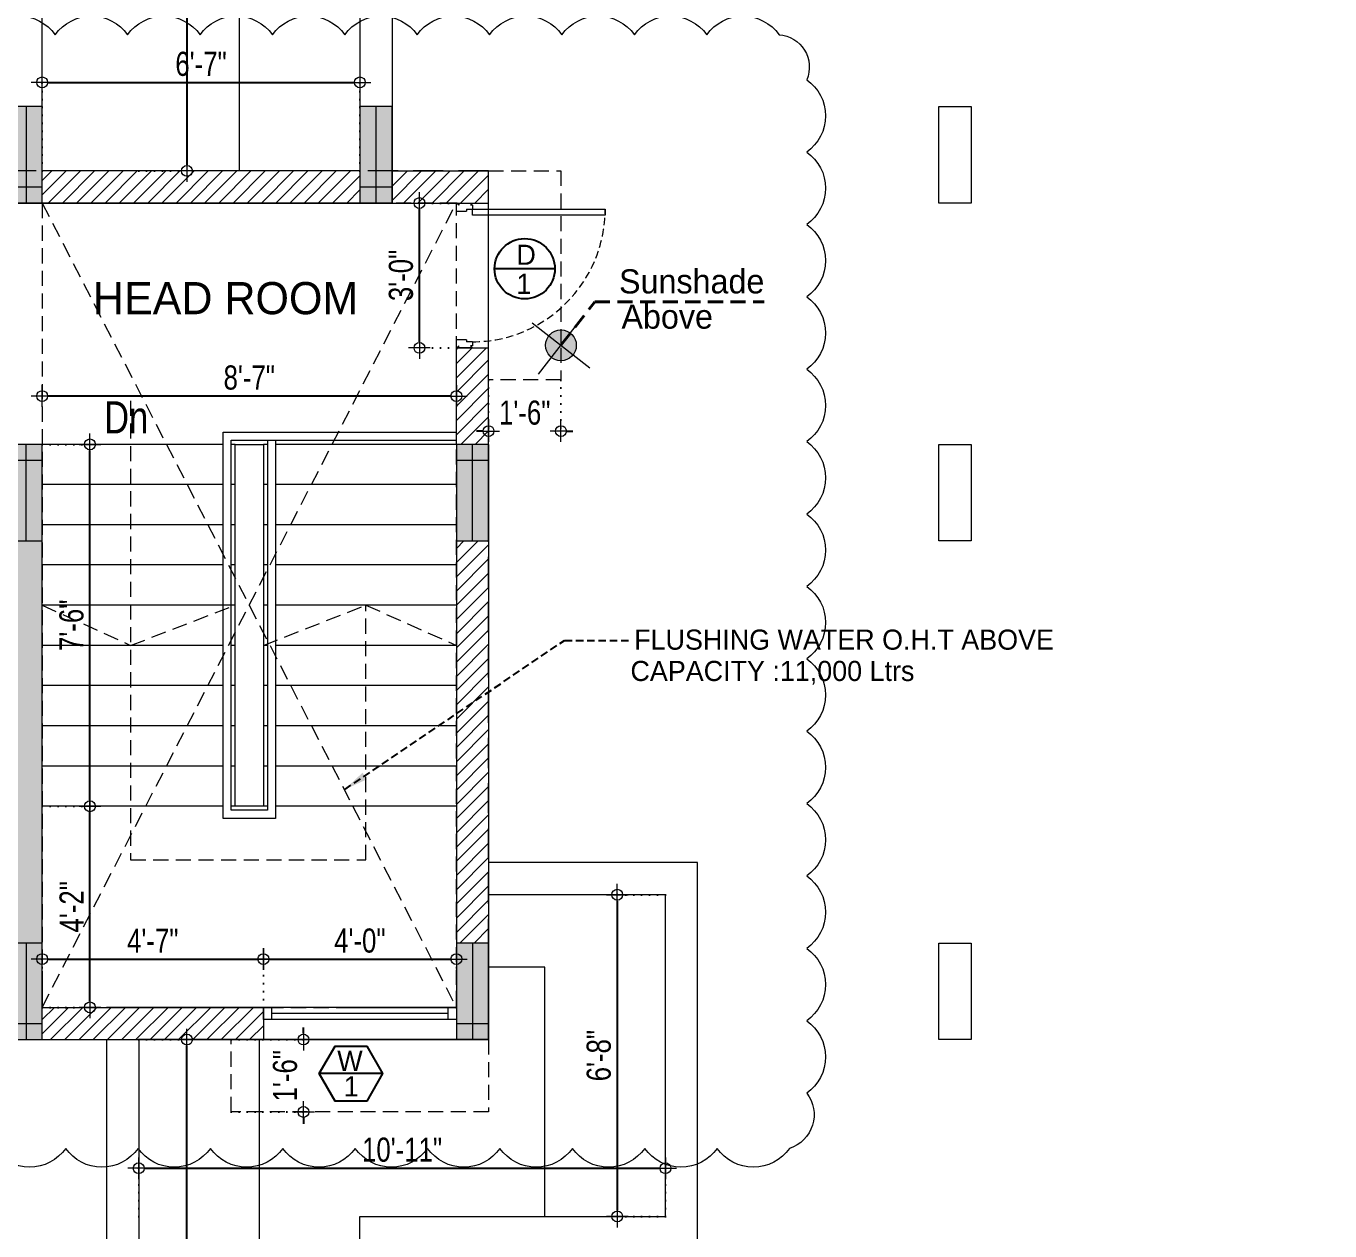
# Model space of a CAD drawing. Header units: inches. Extents: x 13 to 21264, y -72369 to -55.
# Drawn here: x 10050.5 to 10374.7, y -71945.2 to -71645.6 of the extents above; entities that cross this region are included whole.
import ezdxf

# ---------------------------------------------------------------- set-up
doc = ezdxf.new("R2010")
doc.units = ezdxf.units.IN
doc.header["$LTSCALE"] = 15
doc.header["$MEASUREMENT"] = 0
doc.header["$PDMODE"] = 34
for name, pattern in [('DASHED2', [0.375, 0.25, -0.125]), ('DOT2', [0.125, 0, -0.125]), ('HIDDEN', [0.375, 0.25, -0.125]), ('HIDDEN2', [0.1875, 0.125, -0.0625])]:
    doc.linetypes.add(name, pattern=pattern)
doc.layers.get('0').update_dxf_attribs({"linetype": 'CONTINUOUS', "lineweight": 13})
doc.layers.get('DEFPOINTS').update_dxf_attribs({"linetype": 'CONTINUOUS', "lineweight": 13})
for name, color, linetype in [('1', 8, 'CONTINUOUS'), ('2', 36, 'CONTINUOUS'), ('2P', 46, 'CONTINUOUS'), ('Railing', 233, 'CONTINUOUS')]:
    doc.layers.add(name, color=color, linetype=linetype)
for name, color, linetype, lineweight in [('1P', 252, 'CONTINUOUS', 13), ('A-Wall', 7, 'CONTINUOUS', 40), ('AR-COL-TYP', 2, 'CONTINUOUS', 13), ('AR-WALL', 7, 'CONTINUOUS', 13), ('COLUMN HATCH', 19, 'CONTINUOUS', 13), ('DOOR', 17, 'CONTINUOUS', 13), ('INNER DIM', 30, 'CONTINUOUS', 13), ('parapet wall', 4, 'CONTINUOUS', 13), ('RCC SLAB', 2, 'CONTINUOUS', 13), ('TEXT', 4, 'CONTINUOUS', 13), ('TYPICAL COL ELEVATION', 8, 'CONTINUOUS', 40), ('WIN', 152, 'CONTINUOUS', 13)]:
    doc.layers.add(name, color=color, linetype=linetype, lineweight=lineweight)
doc.layers.add('AR-WALL HATCH', color=7, linetype='CONTINUOUS', lineweight=9, true_color=0xfa0000)
doc.layers.add('REVISION - 2', color=7, linetype='CONTINUOUS', lineweight=13, true_color=0x1a6600)
doc.layers.add('BOXTEXT', color=232, linetype='CONTINUOUS', true_color=0xbd005e)
doc.styles.add('My Style', font='', dxfattribs={"width": 0.8})
doc.styles.add('RD', font='', dxfattribs={"width": 0.8})
doc.styles.add('rob', font='')
doc.styles.add('RS', font='', dxfattribs={"width": 0.8})
doc.styles.get('My Style').set_extended_font_data('Century Gothic')
doc.styles.get('RD').set_extended_font_data('Century Gothic')
doc.styles.get('rob').set_extended_font_data('Century Gothic')
doc.styles.get('RS').set_extended_font_data('Century Gothic')
doc.dimstyles.new('SECTION DIM', dxfattribs={"dimscale": 0.6, "dimtxt": 9, "dimasz": 2, "dimexe": 0, "dimexo": 0, "dimgap": 1, "dimtad": 1, "dimzin": 3, "dimdsep": 46, "dimlunit": 4, "dimtxsty": 'RS', "dimblk1": 'CUT', "dimblk2": 'CUT', "dimsah": 1, "dimcen": 0, "dimclrd": 251, "dimclre": 21, "dimclrt": 4, "dimadec": 0, "dimazin": 0, "dimtfac": 1, "dimtix": 1, "dimtofl": 0, "dimtmove": 2, "dimatfit": 3, "dimfxl": 0, "dimtolj": 1, "dimtzin": 3, "dimarcsym": 0})
doc.dimstyles.new('Working Dim', dxfattribs={"dimtxt": 8, "dimasz": 1, "dimexe": 0.18, "dimexo": 0.0625, "dimgap": 2, "dimtad": 1, "dimdec": 1, "dimzin": 3, "dimdsep": 46, "dimlunit": 4, "dimtxsty": 'My Style', "dimblk": 'CUT', "dimcen": 0.09, "dimclrd": 250, "dimclre": 21, "dimclrt": 30, "dimadec": 0, "dimazin": 3, "dimtfac": 0.75, "dimtdec": 1, "dimtix": 1, "dimtofl": 0, "dimtmove": 0, "dimatfit": 3, "dimfxl": 1, "dimtolj": 1, "dimtzin": 0, "dimarcsym": 0})
doc.dimstyles.new('WORKING DIM-altura', dxfattribs={"dimscale": 0, "dimtxt": 6, "dimasz": 1.5, "dimexe": 0, "dimexo": 0, "dimgap": 2, "dimtad": 1, "dimzin": 3, "dimdsep": 46, "dimlunit": 4, "dimtxsty": 'RS', "dimblk1": 'CUT-15', "dimblk2": 'CUT-15', "dimsah": 1, "dimcen": 0, "dimclrd": 49, "dimclre": 109, "dimclrt": 41, "dimadec": 0, "dimazin": 0, "dimtfac": 0.75, "dimtix": 1, "dimtofl": 0, "dimtmove": 2, "dimatfit": 2, "dimldrblk": 'CUT-15', "dimfxl": 1, "dimtolj": 1, "dimtzin": 3, "dimlwd": -1, "dimlwe": -1, "dimarcsym": 0})
pattern_1 = [(45, (16740.3535, -1712.1522), (-1.76776695, 1.76776695), [])]

# ---------------------------------------------------------------- blocks, each defined once
blk = doc.blocks.new('*U21')
at = {"layer": 'WIN', "ltscale": 2}
for p, q in [((0, 0), (48, 0)), ((2, -5), (0, -5)), ((0, -5), (0, -8)), ((46, -5), (2, -5)), ((2, -8), (2, -5)), ((48, -5), (46, -5)), ((46, -5), (46, -8)), ((48, -8), (48, -5)), ((0, -8), (2, -8)), ((46, -6.5), (2, -6.5)), ((46, -8), (2, -8)), ((46, -8), (48, -8))]:
    blk.add_line(p, q, dxfattribs=at)
blk = doc.blocks.new('ty col')
at = {"layer": 'AR-COL-TYP'}
h = blk.add_hatch(color=250, dxfattribs=at)
h.dxf.hatch_style = 1
h.paths.add_polyline_path([(-4.02, -20), (3.98, -20), (3.98, 4), (-4.02, 4)])
at = {"layer": 'AR-COL-TYP', "color": 5}
for p, q in [((-0.02, 4, 0), (-0.02, -20, 0)), ((-4.02, -16, 0), (3.98, -16, 0))]:
    blk.add_line(p, q, dxfattribs=at)
at = {"layer": 'AR-COL-TYP', "elevation": 0}
blk.add_lwpolyline([(-4.02, -20), (3.98, -20), (3.98, 4), (-4.02, 4)], close=True, dxfattribs=at)
blk = doc.blocks.new('36-dp')
at = {"layer": 'DOOR', "color": 247}
for p, q in [((-36, 0.125), (-34, 0.125)), ((-36, 0), (-36, 0.125)), ((-36, 0), (-35.5, -0.5)), ((-34, -2.375), (-34, 0.125)), ((-2, 0.125), (-2, -2.375)), ((-2, 0.125), (0, 0.125)), ((0, 0), (-0.5, -0.5)), ((0, 0.125), (0, 0)), ((-36, -3.875), (-36, -0.5)), ((-36, -0.5), (-35.5, -0.5)), ((-34.5, -3.875), (-34.5, -2.375)), ((-34, -2.375), (-34.5, -2.375)), ((-1.5, -2.375), (-2, -2.375)), ((-1.5, -2.375), (-1.5, -3.875)), ((0, -0.5), (-0.5, -0.5)), ((0, -0.5), (0, -3.875)), ((-36, -3.875), (-35.5, -3.375)), ((-35.5, -3.875), (-35.5, -3.375)), ((-34.5, -3.875), (-35.5, -3.875)), ((-0.5, -3.875), (-1.5, -3.875)), ((0, -3.875), (-0.5, -3.375)), ((-0.5, -3.875), (-0.5, -3.375))]:
    blk.add_line(p, q, dxfattribs=at)
blk.add_lwpolyline([(-1.5, -3.875), (-1.5, -36.875), (-3, -36.875), (-3, -3.875)], close=True, dxfattribs=at)
at = {"layer": 'DOOR', "color": 247, "linetype": 'HIDDEN2'}
blk.add_arc((-1.5, -3.875), 33, 180, 270, dxfattribs=at)
blk = doc.blocks.new('CUT')
at = {"layer": 'INNER DIM', "color": 9}
blk.add_line((0, 1.8), (0, -1.8), dxfattribs=at)
at = {"layer": 'INNER DIM', "color": 8}
blk.add_line((-1.8, 0), (1.8, 0), dxfattribs=at)
at = {"layer": 'INNER DIM', "color": 9}
blk.add_circle((0, 0), 0.9, dxfattribs=at)
blk = doc.blocks.new('*D682')
at = {"layer": 'DEFPOINTS', "color": 0, "transparency": 16777216}
for p in [(10054.5, -71839.63, 0.01), (10066.38, -71839.63), (10054.5, -71889.63, 0)]:
    blk.add_point(p, dxfattribs=at)
at = {"layer": 'INNER DIM', "color": 21, "linetype": 'DOT2', "lineweight": -2, "transparency": 16777216}
for p, q in [((10054.5, -71839.63), (10066.38, -71839.63)), ((10054.5, -71889.63), (10066.38, -71889.63))]:
    blk.add_line(p, q, dxfattribs=at)
at = {"layer": 'INNER DIM', "color": 251, "lineweight": -2, "transparency": 16777216}
blk.add_line((10066.38, -71888.13), (10066.38, -71841.13), dxfattribs=at)
at = {"layer": 'INNER DIM', "color": 251, "lineweight": -2, "transparency": 16777216, "xscale": 1.5, "yscale": 1.5, "zscale": 1.5}
for p, rotation in [((10066.38, -71839.63), 90), ((10066.38, -71889.63), 270)]:
    blk.add_blockref('CUT', p, dxfattribs=dict(at, rotation=rotation))
at = {"layer": 'INNER DIM', "color": 7, "lineweight": 0, "transparency": 16777216, "insert": (10061.81, -71864.63), "char_height": 6, "attachment_point": 5, "rotation": 90, "style": 'RS'}
blk.add_mtext('\\A1;4\'-2"', dxfattribs=at)
blk = doc.blocks.new('*D683')
at = {"layer": 'DEFPOINTS', "color": 0, "transparency": 16777216}
for p in [(10054.5, -71749.64, 0.01), (10066.38, -71749.64), (10054.5, -71839.63, 0.01)]:
    blk.add_point(p, dxfattribs=at)
at = {"layer": 'INNER DIM', "color": 21, "linetype": 'DOT2', "lineweight": -2, "transparency": 16777216}
for p, q in [((10054.5, -71749.64), (10066.38, -71749.64)), ((10054.5, -71839.63), (10066.38, -71839.63))]:
    blk.add_line(p, q, dxfattribs=at)
at = {"layer": 'INNER DIM', "color": 251, "lineweight": -2, "transparency": 16777216}
blk.add_line((10066.38, -71838.13), (10066.38, -71751.14), dxfattribs=at)
at = {"layer": 'INNER DIM', "color": 251, "lineweight": -2, "transparency": 16777216, "xscale": 1.5, "yscale": 1.5, "zscale": 1.5}
for p, rotation in [((10066.38, -71749.64), 90), ((10066.38, -71839.63), 270)]:
    blk.add_blockref('CUT', p, dxfattribs=dict(at, rotation=rotation))
at = {"layer": 'INNER DIM', "color": 7, "lineweight": 0, "transparency": 16777216, "insert": (10061.81, -71794.63), "char_height": 6, "attachment_point": 5, "rotation": 90, "style": 'RS'}
blk.add_mtext('\\A1;7\'-6"', dxfattribs=at)
blk = doc.blocks.new('*D684')
at = {"layer": 'DEFPOINTS', "color": 0, "transparency": 16777216}
for p in [(10109.5, -71877.63), (10054.5, -71889.63, 0), (10109.5, -71889.63, 0)]:
    blk.add_point(p, dxfattribs=at)
at = {"layer": 'INNER DIM', "color": 21, "linetype": 'DOT2', "lineweight": -2, "transparency": 16777216}
for p, q in [((10054.5, -71889.63), (10054.5, -71877.63)), ((10109.5, -71889.63), (10109.5, -71877.63))]:
    blk.add_line(p, q, dxfattribs=at)
at = {"layer": 'INNER DIM', "color": 251, "lineweight": -2, "transparency": 16777216}
blk.add_line((10056, -71877.63), (10108, -71877.63), dxfattribs=at)
at = {"layer": 'INNER DIM', "color": 251, "lineweight": -2, "transparency": 16777216, "xscale": 1.5, "yscale": 1.5, "zscale": 1.5, "rotation": 180}
blk.add_blockref('CUT', (10054.5, -71877.63), dxfattribs=at)
at = {"layer": 'INNER DIM', "color": 251, "lineweight": -2, "transparency": 16777216, "xscale": 1.5, "yscale": 1.5, "zscale": 1.5}
blk.add_blockref('CUT', (10109.5, -71877.63), dxfattribs=at)
at = {"layer": 'INNER DIM', "color": 7, "lineweight": 0, "transparency": 16777216, "insert": (10082, -71873.06), "char_height": 6, "attachment_point": 5, "style": 'RS'}
blk.add_mtext('\\A1;4\'-7"', dxfattribs=at)
blk = doc.blocks.new('*D685')
at = {"layer": 'DEFPOINTS', "color": 0, "transparency": 16777216}
for p in [(10157.5, -71877.63), (10109.5, -71889.63, 0), (10157.5, -71889.63, 0.01)]:
    blk.add_point(p, dxfattribs=at)
at = {"layer": 'INNER DIM', "color": 21, "linetype": 'DOT2', "lineweight": -2, "transparency": 16777216}
for p, q in [((10109.5, -71889.63), (10109.5, -71877.63)), ((10157.5, -71889.63), (10157.5, -71877.63))]:
    blk.add_line(p, q, dxfattribs=at)
at = {"layer": 'INNER DIM', "color": 251, "lineweight": -2, "transparency": 16777216}
blk.add_line((10111, -71877.63), (10156, -71877.63), dxfattribs=at)
at = {"layer": 'INNER DIM', "color": 251, "lineweight": -2, "transparency": 16777216, "xscale": 1.5, "yscale": 1.5, "zscale": 1.5, "rotation": 180}
blk.add_blockref('CUT', (10109.5, -71877.63), dxfattribs=at)
at = {"layer": 'INNER DIM', "color": 251, "lineweight": -2, "transparency": 16777216, "xscale": 1.5, "yscale": 1.5, "zscale": 1.5}
blk.add_blockref('CUT', (10157.5, -71877.63), dxfattribs=at)
at = {"layer": 'INNER DIM', "color": 7, "lineweight": 0, "transparency": 16777216, "insert": (10133.5, -71873.06), "char_height": 6, "attachment_point": 5, "style": 'RS'}
blk.add_mtext('\\A1;4\'-0"', dxfattribs=at)
blk = doc.blocks.new('*D686')
at = {"layer": 'DEFPOINTS', "color": 0, "transparency": 16777216}
for p in [(10133.5, -71659.63), (10054.5, -71681.63, 0.01), (10133.5, -71681.63, 0.01)]:
    blk.add_point(p, dxfattribs=at)
at = {"layer": 'INNER DIM', "color": 21, "linetype": 'DOT2', "lineweight": -2, "transparency": 16777216}
for p, q in [((10054.5, -71681.63), (10054.5, -71659.63)), ((10133.5, -71681.63), (10133.5, -71659.63))]:
    blk.add_line(p, q, dxfattribs=at)
at = {"layer": 'INNER DIM', "color": 251, "lineweight": -2, "transparency": 16777216}
blk.add_line((10056, -71659.63), (10132, -71659.63), dxfattribs=at)
at = {"layer": 'INNER DIM', "color": 251, "lineweight": -2, "transparency": 16777216, "xscale": 1.5, "yscale": 1.5, "zscale": 1.5, "rotation": 180}
blk.add_blockref('CUT', (10054.5, -71659.63), dxfattribs=at)
at = {"layer": 'INNER DIM', "color": 251, "lineweight": -2, "transparency": 16777216, "xscale": 1.5, "yscale": 1.5, "zscale": 1.5}
blk.add_blockref('CUT', (10133.5, -71659.63), dxfattribs=at)
at = {"layer": 'INNER DIM', "color": 7, "lineweight": 0, "transparency": 16777216, "insert": (10094, -71655.06), "char_height": 6, "attachment_point": 5, "style": 'RS'}
blk.add_mtext('\\A1;6\'-7"', dxfattribs=at)
blk = doc.blocks.new('*D687')
at = {"layer": 'DEFPOINTS', "color": 0, "transparency": 16777216}
for p in [(10078.5, -71345.64, 0.01), (10078.5, -71681.64, 0.01), (10090.5, -71681.64)]:
    blk.add_point(p, dxfattribs=at)
at = {"layer": 'INNER DIM', "color": 21, "linetype": 'DOT2', "lineweight": -2, "transparency": 16777216}
for p, q in [((10078.5, -71345.64), (10090.5, -71345.64)), ((10078.5, -71681.64), (10090.5, -71681.64))]:
    blk.add_line(p, q, dxfattribs=at)
at = {"layer": 'INNER DIM', "color": 251, "lineweight": -2, "transparency": 16777216}
blk.add_line((10090.5, -71347.14), (10090.5, -71680.14), dxfattribs=at)
at = {"layer": 'INNER DIM', "color": 251, "lineweight": -2, "transparency": 16777216, "xscale": 1.5, "yscale": 1.5, "zscale": 1.5}
for p, rotation in [((10090.5, -71345.64), 90), ((10090.5, -71681.64), 270)]:
    blk.add_blockref('CUT', p, dxfattribs=dict(at, rotation=rotation))
at = {"layer": 'INNER DIM', "color": 7, "lineweight": 0, "transparency": 16777216, "insert": (10085.93, -71513.64), "char_height": 6, "attachment_point": 5, "rotation": 90, "style": 'RS'}
blk.add_mtext('\\A1;28\'-0"', dxfattribs=at)
blk = doc.blocks.new('*D688')
at = {"layer": 'DEFPOINTS', "color": 0, "transparency": 16777216}
for p in [(10054.5, -71737.64), (10054.5, -71737.64), (10157.5, -71737.64, 0.01)]:
    blk.add_point(p, dxfattribs=at)
at = {"layer": 'INNER DIM', "color": 251, "lineweight": -2, "transparency": 16777216}
blk.add_line((10156, -71737.64), (10056, -71737.64), dxfattribs=at)
at = {"layer": 'INNER DIM', "color": 251, "lineweight": -2, "transparency": 16777216, "xscale": 1.5, "yscale": 1.5, "zscale": 1.5, "rotation": 180}
blk.add_blockref('CUT', (10054.5, -71737.64), dxfattribs=at)
at = {"layer": 'INNER DIM', "color": 251, "lineweight": -2, "transparency": 16777216, "xscale": 1.5, "yscale": 1.5, "zscale": 1.5}
blk.add_blockref('CUT', (10157.5, -71737.64), dxfattribs=at)
at = {"layer": 'INNER DIM', "color": 7, "lineweight": 0, "transparency": 16777216, "insert": (10106, -71733.06), "char_height": 6, "attachment_point": 5, "style": 'RS'}
blk.add_mtext('\\A1;8\'-7"', dxfattribs=at)
blk = doc.blocks.new('CUT-15')
h = blk.add_hatch(color=256)
h.dxf.hatch_style = 1
edge = h.paths.add_edge_path()
edge.add_arc((0, 0), 0.638, -180, 180)
for p, q in [((0, -1.509), (0, 1.509)), ((1.509, 0), (-1.509, 0))]:
    blk.add_line(p, q)
blk.add_circle((0, 0), 0.638)
blk = doc.blocks.new('*D637')
at = {"layer": 'DEFPOINTS', "color": 0, "transparency": 16777216}
for p in [(10148.32, -71689.64), (10157.5, -71689.64, 0.01), (10157.5, -71725.64, 0.01)]:
    blk.add_point(p, dxfattribs=at)
at = {"layer": 'INNER DIM', "color": 21, "linetype": 'DOT2', "lineweight": -2, "transparency": 16777216}
for p, q in [((10157.5, -71689.64), (10148.32, -71689.64)), ((10157.5, -71725.64), (10148.32, -71725.64))]:
    blk.add_line(p, q, dxfattribs=at)
at = {"layer": 'INNER DIM', "color": 251, "lineweight": -2, "transparency": 16777216}
blk.add_line((10148.32, -71724.14), (10148.32, -71691.14), dxfattribs=at)
at = {"layer": 'INNER DIM', "color": 251, "lineweight": -2, "transparency": 16777216, "xscale": 1.5, "yscale": 1.5, "zscale": 1.5}
for p, rotation in [((10148.32, -71689.64), 90), ((10148.32, -71725.64), 270)]:
    blk.add_blockref('CUT', p, dxfattribs=dict(at, rotation=rotation))
at = {"layer": 'INNER DIM', "color": 7, "lineweight": 0, "transparency": 16777216, "insert": (10143.74, -71707.64), "char_height": 6, "attachment_point": 5, "rotation": 90, "style": 'RS'}
blk.add_mtext('\\A1;3\'-0"', dxfattribs=at)
blk = doc.blocks.new('*D638')
at = {"layer": 'DEFPOINTS', "color": 0, "transparency": 16777216}
for p in [(10101.5, -71897.63), (10119.48, -71897.63), (10101.5, -71915.63)]:
    blk.add_point(p, dxfattribs=at)
at = {"layer": 'INNER DIM', "color": 251, "lineweight": -2, "transparency": 16777216}
for p, q in [((10119.48, -71896.13), (10119.48, -71894.63)), ((10119.48, -71917.13), (10119.48, -71918.63))]:
    blk.add_line(p, q, dxfattribs=at)
at = {"layer": 'INNER DIM', "color": 21, "linetype": 'DOT2', "lineweight": -2, "transparency": 16777216}
for p, q in [((10101.5, -71897.63), (10119.48, -71897.63)), ((10101.5, -71915.63), (10119.48, -71915.63))]:
    blk.add_line(p, q, dxfattribs=at)
at = {"layer": 'INNER DIM', "color": 251, "lineweight": -2, "transparency": 16777216, "xscale": 1.5, "yscale": 1.5, "zscale": 1.5}
for p, rotation in [((10119.48, -71897.63), 270), ((10119.48, -71915.63), 90)]:
    blk.add_blockref('CUT', p, dxfattribs=dict(at, rotation=rotation))
at = {"layer": 'INNER DIM', "color": 7, "lineweight": 0, "transparency": 16777216, "insert": (10114.91, -71906.63), "char_height": 6, "attachment_point": 5, "rotation": 90, "style": 'RS'}
blk.add_mtext('\\A1;1\'-6"', dxfattribs=at)
blk = doc.blocks.new('*D639')
at = {"layer": 'DEFPOINTS', "color": 0, "transparency": 16777216}
for p in [(10209.5, -71929.63), (10078.5, -71941.63, 0.01), (10209.5, -71941.63, 0.01)]:
    blk.add_point(p, dxfattribs=at)
at = {"layer": 'INNER DIM', "color": 21, "linetype": 'DOT2', "lineweight": -2, "transparency": 16777216}
for p, q in [((10078.5, -71941.63), (10078.5, -71929.63)), ((10209.5, -71941.63), (10209.5, -71929.63))]:
    blk.add_line(p, q, dxfattribs=at)
at = {"layer": 'INNER DIM', "color": 251, "lineweight": -2, "transparency": 16777216}
blk.add_line((10080, -71929.63), (10208, -71929.63), dxfattribs=at)
at = {"layer": 'INNER DIM', "color": 251, "lineweight": -2, "transparency": 16777216, "xscale": 1.5, "yscale": 1.5, "zscale": 1.5, "rotation": 180}
blk.add_blockref('CUT', (10078.5, -71929.63), dxfattribs=at)
at = {"layer": 'INNER DIM', "color": 251, "lineweight": -2, "transparency": 16777216, "xscale": 1.5, "yscale": 1.5, "zscale": 1.5}
blk.add_blockref('CUT', (10209.5, -71929.63), dxfattribs=at)
at = {"layer": 'INNER DIM', "color": 7, "lineweight": 0, "transparency": 16777216, "insert": (10144, -71925.06), "char_height": 6, "attachment_point": 5, "style": 'RS'}
blk.add_mtext('\\A1;10\'-11"', dxfattribs=at)
blk = doc.blocks.new('*D640')
at = {"layer": 'DEFPOINTS', "color": 0, "transparency": 16777216}
for p in [(10209.5, -71861.63, 0.01), (10197.5, -71941.63), (10209.5, -71941.63, 0.01)]:
    blk.add_point(p, dxfattribs=at)
at = {"layer": 'INNER DIM', "color": 21, "linetype": 'DOT2', "lineweight": -2, "transparency": 16777216}
for p, q in [((10209.5, -71861.63), (10197.5, -71861.63)), ((10209.5, -71941.63), (10197.5, -71941.63))]:
    blk.add_line(p, q, dxfattribs=at)
at = {"layer": 'INNER DIM', "color": 251, "lineweight": -2, "transparency": 16777216}
blk.add_line((10197.5, -71863.13), (10197.5, -71940.13), dxfattribs=at)
at = {"layer": 'INNER DIM', "color": 251, "lineweight": -2, "transparency": 16777216, "xscale": 1.5, "yscale": 1.5, "zscale": 1.5}
for p, rotation in [((10197.5, -71861.63), 90), ((10197.5, -71941.63), 270)]:
    blk.add_blockref('CUT', p, dxfattribs=dict(at, rotation=rotation))
at = {"layer": 'INNER DIM', "color": 7, "lineweight": 0, "transparency": 16777216, "insert": (10192.93, -71901.63), "char_height": 6, "attachment_point": 5, "rotation": 90, "style": 'RS'}
blk.add_mtext('\\A1;6\'-8"', dxfattribs=at)
blk = doc.blocks.new('*D654')
at = {"layer": 'DEFPOINTS', "color": 0, "transparency": 16777216}
for p in [(10078.5, -71897.63, 0.01), (10090.5, -71897.63), (10078.5, -72093.64, 0.01)]:
    blk.add_point(p, dxfattribs=at)
at = {"layer": 'INNER DIM', "color": 21, "linetype": 'DOT2', "lineweight": -2, "transparency": 16777216}
for p, q in [((10078.5, -71897.63), (10090.5, -71897.63)), ((10078.5, -72093.64), (10090.5, -72093.64))]:
    blk.add_line(p, q, dxfattribs=at)
at = {"layer": 'INNER DIM', "color": 251, "lineweight": -2, "transparency": 16777216}
blk.add_line((10090.5, -72092.14), (10090.5, -71899.13), dxfattribs=at)
at = {"layer": 'INNER DIM', "color": 251, "lineweight": -2, "transparency": 16777216, "xscale": 1.5, "yscale": 1.5, "zscale": 1.5}
for p, rotation in [((10090.5, -71897.63), 90), ((10090.5, -72093.64), 270)]:
    blk.add_blockref('CUT', p, dxfattribs=dict(at, rotation=rotation))
at = {"layer": 'INNER DIM', "color": 7, "lineweight": 0, "transparency": 16777216, "insert": (10085.93, -71995.63), "char_height": 6, "attachment_point": 5, "rotation": 90, "style": 'RS'}
blk.add_mtext('\\A1;16\'-4"', dxfattribs=at)
blk = doc.blocks.new('*D656')
at = {"layer": 'DEFPOINTS', "color": 0, "transparency": 16777216}
for p in [(10165.5, -71733.64, 0.01), (10183.5, -71733.64, 0.01), (10183.5, -71746.35)]:
    blk.add_point(p, dxfattribs=at)
at = {"layer": 'INNER DIM', "color": 21, "linetype": 'DOT2', "lineweight": -2, "transparency": 16777216}
for p, q in [((10165.5, -71733.64), (10165.5, -71746.35)), ((10183.5, -71733.64), (10183.5, -71746.35))]:
    blk.add_line(p, q, dxfattribs=at)
at = {"layer": 'INNER DIM', "color": 251, "lineweight": -2, "transparency": 16777216}
for p, q in [((10164, -71746.35), (10162.5, -71746.35)), ((10185, -71746.35), (10186.5, -71746.35))]:
    blk.add_line(p, q, dxfattribs=at)
at = {"layer": 'INNER DIM', "color": 251, "lineweight": -2, "transparency": 16777216, "xscale": 1.5, "yscale": 1.5, "zscale": 1.5}
blk.add_blockref('CUT', (10165.5, -71746.35), dxfattribs=at)
at = {"layer": 'INNER DIM', "color": 251, "lineweight": -2, "transparency": 16777216, "xscale": 1.5, "yscale": 1.5, "zscale": 1.5, "rotation": 180}
blk.add_blockref('CUT', (10183.5, -71746.35), dxfattribs=at)
at = {"layer": 'INNER DIM', "color": 7, "lineweight": 0, "transparency": 16777216, "insert": (10174.5, -71741.78), "char_height": 6, "attachment_point": 5, "style": 'RS'}
blk.add_mtext('\\A1;1\'-6"', dxfattribs=at)
blk = doc.blocks.new('D1...')
at = {"layer": 'BOXTEXT'}
blk.add_line((7.5, 0), (-7.5, 0), dxfattribs=at)
blk.add_circle((0, 0), 7.5, dxfattribs=at)
at = {"layer": 'BOXTEXT', "style": 'rob'}
for s, p in [('D', (-2.06, 0.98)), ('1', (-2.06, -6.24))]:
    blk.add_text(s, height=5, dxfattribs=at).set_placement(p)
blk = doc.blocks.new('A$C143F6AB8')
at = {"layer": 'BOXTEXT'}
blk.add_line((15.78, 7.22), (0, 7.22), dxfattribs=at)
blk.add_lwpolyline([(0, 7.22), (3.95, 14.05), (11.84, 14.05), (15.78, 7.22), (11.84, 0.38), (3.95, 0.38)], close=True, dxfattribs=at)
at = {"layer": 'BOXTEXT', "style": 'rob'}
for s, p in [('W', (4.49, 7.89)), ('1', (6.11, 1.56))]:
    blk.add_text(s, height=5, dxfattribs=at).set_placement(p)

msp = doc.modelspace()

# ---------------------------------------------------------------- hatches: boundary and pattern name
at = {"layer": 'AR-WALL HATCH', "lineweight": 0, "ltscale": 3}
h = msp.add_hatch(dxfattribs=at)
h.set_pattern_fill('ANSI31', color=256, scale=20)
h.set_pattern_definition(pattern_1)
h.paths.add_polyline_path([(10133.501, -71681.636), (10054.498, -71681.636), (10054.498, -71689.634), (10054.498, -71689.636), (10133.501, -71689.636)])
h.paths.add_polyline_path([(10165.5, -71681.636), (10141.503, -71681.636), (10141.503, -71689.636), (10165.5, -71689.636)])
h = msp.add_hatch(dxfattribs=at)
h.set_pattern_fill('ANSI31', color=256, scale=20)
h.set_pattern_definition(pattern_1)
h.paths.add_polyline_path([(10165.502, -71725.636), (10157.5, -71725.636), (10157.5, -71749.634), (10165.502, -71749.634)])
h = msp.add_hatch(dxfattribs=at)
h.set_pattern_fill('ANSI31', color=256, scale=20)
h.set_pattern_definition(pattern_1)
h.paths.add_polyline_path([(10157.5, -71873.634), (10165.5, -71873.634), (10165.5, -71773.634), (10157.5, -71773.634)])
h.paths.add_polyline_path([(10054.5, -71897.634), (10109.5, -71897.634), (10109.5, -71889.634), (10054.5, -71889.634)])
at = {"layer": 'COLUMN HATCH', "lineweight": 0, "ltscale": 0.5}
h = msp.add_hatch(dxfattribs=at)
h.set_pattern_fill('AR-CONC', color=8, scale=0.3)
h.set_pattern_definition([(50, (19085.9803, -23624.0582), (2.15178055, -0.188256405), [0.225, -2.475]), (355, (19085.9803, -23624.0582), (-0.416254, 2.2565764), [0.18, -1.98]), (100.4514445, (19086.1596, -23624.074), (1.73552654, 2.06831997), [0.19122058, -2.10342634]), (46.1842, (19085.9803, -23623.4582), (3.20172399, -0.49655784), [0.3375, -3.7125]), (96.6356355, (19086.247, -23623.4996), (2.80398584, 2.9223558), [0.28683103, -3.15514128]), (351.184164, (19085.9803, -23623.4582), (2.80398584, 2.9223558), [0.27, -2.97]), (21, (19086.2803, -23623.6082), (1.790721156, -1.20785667), [0.225, -2.475]), (326, (19086.2803, -23623.6082), (0.729946, 2.17545014), [0.18, -1.98]), (71.4514447, (19086.4295, -23623.7089), (2.52066713, 0.96759346), [0.19122057, -2.10342634]), (37.5, (19085.9803, -23624.0582), (0.036479566, 0.998681561), [0, -1.956, 0, -2.01, 0, -1.9875]), (7.5, (19085.9803, -23624.0582), (0.789208612, 1.183235136), [0, -1.146, 0, -1.911, 0, -0.7575]), (327.5, (19085.3113, -23624.0582), (1.601467309, -0.067664615), [0, -0.75, 0, -2.34, 0, -3.105]), (317.5, (19085.0113, -23624.0582), (1.74955851, 0.300314947), [0, -0.975, 0, -1.554, 0, -2.205])])
h.paths.add_polyline_path([(10046.5, -71769.634), (10054.5, -71769.634), (10054.5, -71881.634), (9942.5, -71881.634), (9942.5, -71769.633), (9950.5, -71769.633), (9950.5, -71873.634), (10046.5, -71873.634)])

# ---------------------------------------------------------------- linework, layer by layer
at = {"lineweight": 0}
msp.add_line((10054.5, -71769.634, -0.014), (10054.5, -71749.642, -0.013), dxfattribs=at)
at = {"layer": '1', "lineweight": 0}
for p, q in [((10103.504, -71565.636, -0.013), (10103.505, -71681.638, -0.013)), ((10109.5, -71749.642, -0.027), (10109.5, -71839.634, -0.032)), ((10109.5, -71749.642, -0.017), (10109.5, -71839.634, -0.017)), ((10110.5, -71748.634, -0.032), (10110.5, -71840.634, -0.032)), ((10157.498, -71749.642, -0.011), (10112.498, -71749.642, -0.027)), ((10112.5, -71748.634, -0.03), (10112.5, -71842.634, -0.032)), ((10110.5, -71759.634, -0.032), (10109.5, -71759.634, -0.032)), ((10157.5, -71759.634, -0.017), (10112.5, -71759.634, -0.032)), ((10110.5, -71769.634, -0.032), (10109.5, -71769.634, -0.032)), ((10157.5, -71769.634, -0.017), (10112.5, -71769.634, -0.032)), ((10110.5, -71779.634, -0.032), (10109.5, -71779.634, -0.032)), ((10157.5, -71779.634, -0.017), (10112.5, -71779.634, -0.032)), ((10110.5, -71789.634, -0.032), (10109.5, -71789.634, -0.032)), ((10157.5, -71789.634, -0.017), (10112.5, -71789.634, -0.032)), ((10110.5, -71799.634, -0.032), (10109.5, -71799.634, -0.032)), ((10157.5, -71799.634, -0.017), (10112.5, -71799.634, -0.032)), ((10110.5, -71809.634, -0.032), (10109.5, -71809.634, -0.032)), ((10157.5, -71809.634, -0.017), (10112.5, -71809.634, -0.032)), ((10110.5, -71819.634, -0.032), (10109.5, -71819.634, -0.032)), ((10157.5, -71819.634, -0.017), (10112.5, -71819.634, -0.032)), ((10110.5, -71829.634, -0.032), (10109.5, -71829.634, -0.032)), ((10157.5, -71829.634, -0.017), (10112.5, -71829.634, -0.032)), ((10157.5, -71839.634, -0.017), (10112.5, -71839.634, -0.033))]:
    msp.add_line(p, q, dxfattribs=at)
at = {"layer": '1', "linetype": 'HIDDEN', "lineweight": 0}
msp.add_line((10110.5, -71839.634, -0.032), (10101.5, -71839.634, -0.042), dxfattribs=at)
for points, elevation in [([(10165.5, -71681.636), (10183.5, -71681.636), (10183.5, -71725.635), (10183.5, -71733.635), (10165.501, -71733.635)], -0.017), ([(10076.5, -71738.819), (10076.5, -71852.968), (10135, -71852.968), (10135, -71789.634)], -0.017), ([(10054.5, -71789.634), (10076.5, -71799.634), (10102.5, -71789.634)], -0.017), ([(10109.5, -71799.634), (10135, -71789.634), (10157.5, -71799.634)], -0.032), ([(10165.501, -71897.634), (10165.501, -71915.634), (10109.5, -71915.634), (10101.5, -71915.634), (10101.5, -71897.634)], -0.022)]:
    msp.add_lwpolyline(points, dxfattribs=dict(at, elevation=elevation))
at = {"layer": '1P', "lineweight": 0}
msp.add_line((10102.5, -71839.634, -0.042), (10102.5, -71749.642, -0.038), dxfattribs=at)
at = {"layer": '1P', "lineweight": 0, "ltscale": 3}
msp.add_line((10108.497, -71897.635, -0.033), (10108.497, -71981.635, -0.017), dxfattribs=at)
at = {"layer": '1P', "lineweight": 0, "ltscale": 3, "elevation": -0.011}
msp.add_lwpolyline([(10179.497, -71941.636), (10179.497, -71879.635), (10165.5, -71879.634)], dxfattribs=at)
at = {"layer": '2', "linetype": 'HIDDEN', "lineweight": 0, "ltscale": 2, "elevation": -0.022}
msp.add_lwpolyline([(10046.5, -71897.634), (10165.501, -71897.634), (10165.501, -71681.638), (10046.5, -71681.638)], close=True, dxfattribs=at)
at = {"layer": '2', "linetype": 'HIDDEN', "lineweight": 0, "elevation": -0.017}
msp.add_lwpolyline([(10054.5, -71889.636), (10157.501, -71889.636), (10157.501, -71689.64), (10054.498, -71689.636)], close=True, dxfattribs=at)
at = {"layer": '2', "linetype": 'HIDDEN', "lineweight": 0}
for points, elevation in [([(10054.498, -71689.636), (10157.501, -71889.636)], -0.011), ([(10054.5, -71889.634), (10157.501, -71689.638)], -0.022)]:
    msp.add_lwpolyline(points, dxfattribs=dict(at, elevation=elevation))
at = {"layer": '2', "lineweight": 0, "ltscale": 3, "elevation": -0.009}
msp.add_lwpolyline([(10165.502, -71725.636), (10165.5, -71689.634)], dxfattribs=at)
at = {"layer": '2P', "lineweight": 0}
for p, q in [((10099.5, -71749.642, -0.036), (10054.5, -71749.635, -0.014)), ((10102.5, -71749.642, -0.038), (10101.5, -71749.642, -0.037)), ((10102.5, -71839.634, -0.017), (10102.5, -71749.642, -0.017)), ((10102.5, -71749.642, -0.017), (10109.5, -71749.642, -0.017)), ((10110.5, -71749.642, -0.027), (10109.5, -71749.642, -0.027)), ((10099.5, -71759.634, -0.042), (10054.5, -71759.634, -0.014)), ((10102.5, -71759.634, -0.042), (10101.5, -71759.634, -0.042)), ((10099.5, -71769.634, -0.042), (10054.5, -71769.634, -0.014)), ((10102.5, -71769.634, -0.042), (10101.5, -71769.634, -0.042)), ((10099.5, -71779.634, -0.042), (10054.5, -71779.634, -0.014)), ((10102.5, -71779.634, -0.042), (10101.5, -71779.634, -0.042)), ((10102.5, -71789.634, -0.042), (10054.5, -71789.634, -0.015)), ((10099.5, -71799.634, -0.042), (10054.5, -71799.634, -0.014)), ((10102.5, -71799.634, -0.042), (10101.5, -71799.634, -0.042)), ((10099.5, -71809.634, -0.042), (10054.5, -71809.634, -0.014)), ((10102.5, -71809.634, -0.042), (10101.5, -71809.634, -0.042)), ((10099.5, -71819.634, -0.042), (10054.5, -71819.634, -0.014)), ((10102.5, -71819.634, -0.042), (10101.5, -71819.634, -0.042)), ((10099.5, -71829.634, -0.042), (10054.5, -71829.634, -0.014)), ((10102.5, -71829.634, -0.042), (10101.5, -71829.634, -0.042)), ((10099.5, -71839.634, -0.042), (10054.5, -71839.634, -0.014)), ((10102.5, -71839.634, -0.042), (10101.5, -71839.634, -0.042)), ((10109.5, -71839.634, -0.017), (10102.5, -71839.634, -0.017))]:
    msp.add_line(p, q, dxfattribs=at)
at = {"layer": 'AR-WALL', "lineweight": 0}
for p, q in [((10157.501, -71725.636, -0.009), (10165.5, -71725.636, -0.009)), ((10157.5, -71749.634, -0.017), (10157.5, -71889.634, -0.017)), ((10165.5, -71749.635, -0.017), (10165.5, -71853.635, -0.017)), ((10157.5, -71773.634, -0.009), (10157.5, -71861.635, -0.025)), ((10165.5, -71773.634, -0.009), (10165.5, -71873.634, -0.009)), ((10165.5, -71861.635, -0.017), (10165.5, -71897.634, -0.017)), ((10054.498, -71880.636, -0.025), (10054.498, -71889.636, -0.025)), ((10054.498, -71889.636, -0.024), (10078.497, -71889.636, -0.019)), ((10054.5, -71889.634, -0.02), (10109.5, -71889.634, -0.014)), ((10109.5, -71889.634, -0.022), (10109.5, -71897.634, -0.022)), ((10130, -71889.634, -0.009), (10157.5, -71889.634, -0.017)), ((10054.5, -71897.634, -0.02), (10109.5, -71897.634, -0.014)), ((10130, -71897.634, -0.009), (10165.5, -71897.634, -0.016))]:
    msp.add_line(p, q, dxfattribs=at)
for points, elevation in [([(10133.501, -71681.636), (10054.498, -71681.636)], -0.017), ([(10141.503, -71681.636), (10165.5, -71681.636)], -0.017), ([(10165.5, -71689.636), (10165.5, -71681.636)], -0.009), ([(10054.498, -71689.636), (10133.501, -71689.636)], -0.013), ([(10141.503, -71689.636), (10165.5, -71689.636)], -0.017), ([(10157.5, -71749.634), (10157.5, -71725.636)], -0.009), ([(10165.5, -71749.634), (10165.5, -71725.636)], -0.009)]:
    msp.add_lwpolyline(points, dxfattribs=dict(at, elevation=elevation))
at = {"layer": 'parapet wall', "lineweight": 0, "ltscale": 3}
for p, q in [((10209.501, -71861.635, -0.009), (10165.5, -71861.635, -0.009)), ((10165.5, -71861.635, -0.009), (10165.5, -71897.634, -0.009)), ((10209.501, -71941.635, -0.009), (10209.501, -71861.635, -0.009)), ((10165.5, -71897.634, -0.009), (10078.501, -71897.633, -0.009)), ((10078.501, -71897.633, -0.009), (10078.501, -72093.636, -0.009)), ((10133.501, -72093.636, -0.009), (10133.501, -71941.635, -0.009)), ((10133.501, -71941.635, -0.009), (10209.501, -71941.635, -0.009))]:
    msp.add_line(p, q, dxfattribs=at)
for points, elevation in [([(11346.501, -71345.638), (11282.501, -71345.634), (10141.501, -71345.634), (10141.501, -71489.635), (10141.501, -71689.636), (10046.498, -71689.636), (10046.498, -71489.635), (10070.498, -71489.635), (10070.499, -71345.635), (9274.501, -71345.635), (9274.501, -71689.632), (9179.501, -71689.632), (9179.501, -71489.648), (9203.501, -71489.648), (9203.501, -71345.632), (9141.589, -71345.632)], -0.017), ([(10133.501, -71345.634), (10133.501, -71489.635), (10133.501, -71681.636), (10054.498, -71681.636), (10054.498, -71497.635), (10078.498, -71497.635), (10078.499, -71345.635), (10133.501, -71345.634)], -0.017), ([(10070.501, -71897.634), (10070.501, -72093.636), (9274.502, -72093.636), (9274.502, -71949.635), (9350.501, -71949.635), (9350.501, -71853.635), (9294.501, -71853.635), (9294.501, -71749.632), (9211.502, -71749.632), (9211.502, -72093.636), (9141.589, -72093.636)], -0.009), ([(10070.501, -71897.634), (10070.501, -72093.636), (9274.502, -72093.636), (9274.502, -71949.635), (9350.501, -71949.635), (9350.501, -71853.635), (9294.501, -71853.635), (9294.501, -71749.632), (9211.502, -71749.632), (9211.502, -72093.636), (9141.589, -72093.636)], -0.009), ([(10157.5, -71853.635), (10157.5, -71889.634), (10070.501, -71889.633), (10070.501, -71889.636)], -0.009), ([(11346.499, -71897.635), (11346.501, -72093.636), (11278.5, -72093.636), (10141.501, -72093.636), (10141.501, -71949.635), (10217.501, -71949.635), (10217.501, -71853.635), (10165.5, -71853.635), (10165.5, -71853.635), (10165.5, -71853.635), (10165.5, -71853.635)], -0.009)]:
    msp.add_lwpolyline(points, dxfattribs=dict(at, elevation=elevation))
at = {"layer": 'Railing', "lineweight": 0}
for p, q in [((10099.5, -71842.634, -0.042), (10099.5, -71746.634, -0.042)), ((10099.5, -71746.634, -0.044), (10157.5, -71746.634, 0.015)), ((10101.5, -71840.634, -0.042), (10101.5, -71748.634, -0.042)), ((10101.5, -71748.634, -0.044), (10157.5, -71748.634, 0.028)), ((10110.5, -71840.634, -0.032), (10101.5, -71840.634, -0.042)), ((10112.5, -71842.634, -0.032), (10099.5, -71842.634, -0.042))]:
    msp.add_line(p, q, dxfattribs=at)
at = {"layer": 'RCC SLAB', "lineweight": 0}
msp.add_line((10054.5, -71897.634, -0.02), (10054.5, -71769.633, -0.013), dxfattribs=at)
at = {"layer": 'REVISION - 2', "color": 222, "lineweight": 0, "ltscale": 3, "true_color": 0xb8008a, "elevation": -0.022}
msp.add_lwpolyline([(10039.757, -71647.817, -0.5205671), (10057.757, -71647.817, -0.5205671), (10075.757, -71647.817, -0.5205671), (10093.757, -71647.817, -0.5205671), (10111.757, -71647.817, -0.5205671), (10129.757, -71647.817, -0.5205671), (10147.757, -71647.817, -0.5205671), (10165.757, -71647.817, -0.5205671), (10183.757, -71647.817, -0.5205671), (10201.757, -71647.817, -0.5205671), (10219.757, -71647.817, -0.5205671), (10237.757, -71647.817, -0.5205671), (10244.614, -71658.959, -0.5205671), (10244.614, -71676.959, -0.5205671), (10244.614, -71694.959, -0.5205671), (10244.614, -71712.959, -0.5205671), (10244.614, -71730.959, -0.5205671), (10244.614, -71748.959, -0.5205671), (10244.614, -71766.959, -0.5205671), (10244.614, -71784.959, -0.5205671), (10244.614, -71802.959, -0.5205671), (10244.614, -71820.959, -0.5205671), (10244.614, -71838.959, -0.5205671), (10244.614, -71856.959, -0.5205671), (10244.614, -71874.959, -0.5205671), (10244.614, -71892.959, -0.5205671), (10244.614, -71910.959, -0.5205671), (10240.346, -71924.691, -0.5205671), (10222.346, -71924.691, -0.5205671), (10204.346, -71924.691, -0.5205671), (10186.346, -71924.691, -0.5205671), (10168.346, -71924.691, -0.5205671), (10150.346, -71924.691, -0.5205671), (10132.346, -71924.691, -0.5205671), (10114.346, -71924.691, -0.5205671), (10096.346, -71924.691, -0.5205671), (10078.346, -71924.691, -0.5205671), (10060.346, -71924.691, -0.5205671), (10042.346, -71924.691, -0.5205671)], format="xyb", dxfattribs=at)
at = {"layer": 'TYPICAL COL ELEVATION', "lineweight": 0, "ltscale": 3, "elevation": -0.009}
for points in [[(10277.5, -71665.634), (10285.5, -71665.634), (10285.5, -71689.634), (10277.5, -71689.634)], [(10277.5, -71749.634), (10285.5, -71749.634), (10285.5, -71773.634), (10277.5, -71773.634)], [(10277.5, -71873.635), (10285.5, -71873.635), (10285.5, -71897.635), (10277.5, -71897.635)]]:
    msp.add_lwpolyline(points, close=True, dxfattribs=at)

# ---------------------------------------------------------------- block references
at = {"layer": 'AR-COL-TYP', "lineweight": 0}
for p in [(10050.521, -71669.629, -0.013), (10137.524, -71669.631, -0.017), (10050.523, -71877.629, -0.013), (10161.523, -71877.629, -0.009)]:
    msp.add_blockref('ty col', p, dxfattribs=at)
at = {"layer": 'AR-COL-TYP', "lineweight": 0, "rotation": 180.0000000333466}
for p in [(10050.477, -71769.64, -0.013), (10161.477, -71769.639, -0.009)]:
    msp.add_blockref('ty col', p, dxfattribs=at)
at = {"layer": 'BOXTEXT', "lineweight": 0}
for name, p in [('D1...', (10174.493, -71705.977, -0.022)), ('A$C143F6AB8', (10123.391, -71913.323, -0.022))]:
    msp.add_blockref(name, p, dxfattribs=at)
at = {"layer": 'DOOR', "lineweight": 0, "xscale": 0.9999522030621442, "yscale": 0.9999522030621442, "zscale": 0.9999522030621442, "rotation": 90.00006467594771}
msp.add_blockref('36-dp', (10157.626, -71689.638, -0.009), dxfattribs=at)
at = {"layer": 'WIN', "lineweight": 0, "xscale": -1, "rotation": 180.0000019407474}
msp.add_blockref('*U21', (10109.5, -71897.634, -0.022), dxfattribs=at)

# ---------------------------------------------------------------- texts
at = {"layer": 'REVISION - 2', "color": 222, "lineweight": 0, "ltscale": 3, "true_color": 0xb8008a, "style": 'rob'}
for s, p in [('FLUSHING WATER O.H.T ABOVE', (10201.707, -71800.695, -5027975.24)), ('CAPACITY :11,000 Ltrs', (10200.789, -71808.482, -0.03))]:
    msp.add_text(s, height=5, dxfattribs=at).set_placement(p)
at = {"layer": 'TEXT', "lineweight": 0, "style": 'rob'}
for s, p in [('Sunshade', (10197.95, -71712.112, -0.041)), ('Above', (10198.553, -71720.871, -0.041))]:
    msp.add_text(s, height=6, dxfattribs=at).set_placement(p)
msp.add_text('HEAD ROOM', height=8, rotation=359.9999, dxfattribs=at).set_placement((10067.123, -71717.28, -0.031))
at = {"layer": 'TEXT', "lineweight": 0, "style": 'RD', "width": 0.8}
msp.add_text('Dn', height=8.0003, dxfattribs=at).set_placement((10069.922, -71746.922, -0.015))

# ---------------------------------------------------------------- dimensions: what is measured, and where the dimension line sits
at = {"layer": 'INNER DIM', "lineweight": 0}
for base, p1, p2, picture, middle in [((10090.498, -71681.636, -0.009), (10078.498, -71345.635, -0.004), (10078.498, -71681.636, -0.004), '*D687', (10085.927, -71513.636, -0.009)), ((10148.316, -71689.636, -0.009), (10157.499, -71725.636, 0.004), (10157.499, -71689.636, -0.004), '*D637', (10143.744, -71707.636, -0.009)), ((10066.382, -71749.635, -0.009), (10054.499, -71839.634, -0.001), (10054.499, -71749.635, 0.001), '*D683', (10061.811, -71794.635, -0.009)), ((10066.382, -71839.634, -0.009), (10054.499, -71889.634, -0.007), (10054.499, -71839.634, -0.001), '*D682', (10061.811, -71864.634, -0.009)), ((10197.5, -71941.635, -0.009), (10209.5, -71861.635, 0.004), (10209.5, -71941.635, 0.004), '*D640', (10192.929, -71901.635, -0.009)), ((10090.5, -71897.633, -0.009), (10078.5, -72093.636, 0.004), (10078.503, -71897.633, 0.004), '*D654', (10085.929, -71995.635, -0.009)), ((10119.478, -71897.634, -0.009), (10101.499, -71915.634, -0.009), (10101.499, -71897.634, -0.009), '*D638', (10114.907, -71906.634, -0.009))]:
    dim = msp.add_linear_dim(base=base, p1=p1, p2=p2, angle=90, dimstyle='SECTION DIM', override={"dimscale": 1, "dimtxt": 6, "dimasz": 1.5, "dimclrt": 7, "dimfxl": 2}, dxfattribs=at)
    dim.commit()
    dim.dimension.update_dxf_attribs({"geometry": picture, "text_midpoint": middle})
for base, p1, p2, picture, middle in [((10133.5, -71659.633, -0.009), (10054.497, -71681.634, 0.004), (10133.5, -71681.634, 0.004), '*D686', (10093.999, -71655.062, -0.009)), ((10054.499, -71737.635, -0.009), (10157.499, -71737.635, 0.004), (10054.499, -71737.635, -0.009), '*D688', (10105.999, -71733.064, -0.009)), ((10183.499, -71746.348, -0.009), (10165.5, -71733.635, -0.004), (10183.499, -71733.635, -0.004), '*D656', (10174.5, -71741.777, -0.009)), ((10109.499, -71877.63, -0.009), (10054.499, -71889.634, -0.007), (10109.499, -71889.634, -0.009), '*D684', (10081.999, -71873.059, -0.009)), ((10157.499, -71877.63, -0.009), (10109.499, -71889.634, -0.009), (10157.499, -71889.634, -0.004), '*D685', (10133.499, -71873.059, -0.009)), ((10209.5, -71929.635, -0.009), (10078.5, -71941.635, 0.004), (10209.5, -71941.635, 0.004), '*D639', (10144, -71925.063, -0.009))]:
    dim = msp.add_linear_dim(base=base, p1=p1, p2=p2, dimstyle='SECTION DIM', override={"dimscale": 1, "dimtxt": 6, "dimasz": 1.5, "dimclrt": 7, "dimfxl": 2}, dxfattribs=at)
    dim.commit()
    dim.dimension.update_dxf_attribs({"geometry": picture, "text_midpoint": middle})

# ---------------------------------------------------------------- leaders
at = {"linetype": 'DASHED2', "lineweight": 0, "ltscale": 0.5}
msp.add_leader([(10129.741, -71835.472, -0.011), (10184.388, -71798.374, -0.011), (10200.985, -71798.374, -0.011)], dimstyle='Working Dim', override={"dimasz": 6, "dimtad": 0, "dimclrd": 8}, dxfattribs=at)
at = {"layer": 'A-Wall', "color": 1, "linetype": 'HIDDEN', "lineweight": 0}
msp.add_leader([(10183.5, -71725.015, -0.017), (10191.931, -71714.164, -0.017), (10234.045, -71714.164, -0.017)], dimstyle='WORKING DIM-altura', override={"dimscale": 1, "dimasz": 6, "dimtad": 0, "dimfxl": 0, "dimfxlon": 1, "dimarcsym": 2}, dxfattribs=at)

doc.saveas('drawing.dxf')
